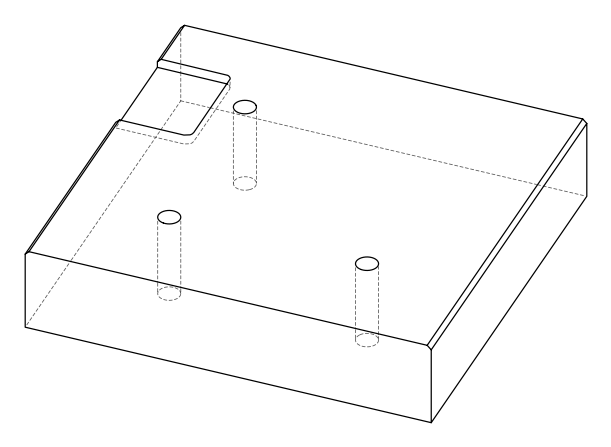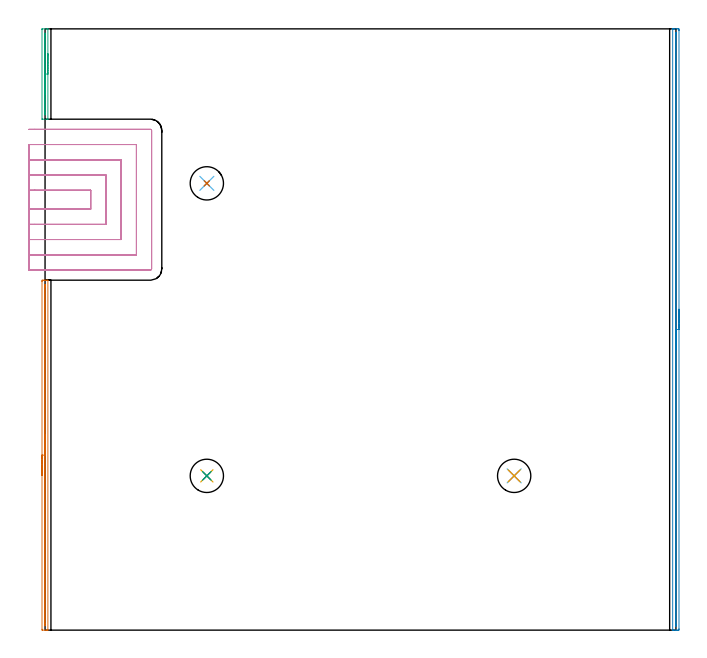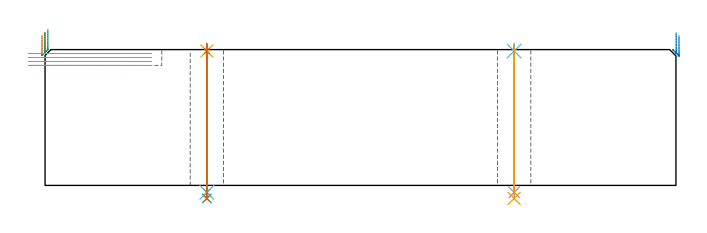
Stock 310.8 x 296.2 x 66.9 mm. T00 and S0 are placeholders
(PLAN: 13 operations, 8 tool changes, 18.5 min)
(1 AREA_MILL | FG_CHAMFER_SURFACE | UGT0205_001 | 2.89 min | 735 mm3)
(2 AREA_MILL_1 | FG_CHAMFER_SURFACE_1 | UGT0205_001 | 4.88 min | 1428 mm3)
(3 AREA_MILL_2 | FG_CHAMFER_SURFACE_2 | UGT0205_001 | 0.85 min | 196 mm3)
(4 MILL_SLOT | SLOT_PARTIAL_RECTANGULAR | UGT0201_101 | Follow Part, ap 2.5, ae 75% | 7.98 min | 35450 mm3)
(5 SPOT_DRILL | STEP1HOLE | NXT0321_9005460120000 | 0.03 min | 3 mm3)
(6 SPOT_DRILL_1 | STEP1HOLE_1 | NXT0321_9005460120000 | 0.03 min | 2 mm3)
(7 SPOT_DRILL_2 | STEP1HOLE_2 | NXT0321_9005460120000 | 0.03 min | 7 mm3)
(8 DRILL_THROUGH_HOLE_INTO_CENTER | STEP1HOLE | NXT0301_077 | 0.29 min | 5886 mm3)
(9 DRILL_TO_ENLARGE_THROUGH_HOLE | STEP1HOLE | UGT0301_288 | 0.3 min | 8227 mm3)
(10 DRILL_THROUGH_HOLE_INTO_CENTER_1 | STEP1HOLE_1 | NXT0301_077 | 0.29 min | 5881 mm3)
(11 DRILL_TO_ENLARGE_THROUGH_HOLE_1 | STEP1HOLE_1 | UGT0301_288 | 0.3 min | 8226 mm3)
(12 DRILL_THROUGH_HOLE_INTO_CENTER_2 | STEP1HOLE_2 | NXT0301_077 | 0.29 min | 5885 mm3)
(13 DRILL_TO_ENLARGE_THROUGH_HOLE_2 | STEP1HOLE_2 | UGT0301_288 | 0.3 min | 8230 mm3)
(TOOL UGT0205_001 | Chamfer Mill 20 x 3 x 45 deg. | D20 FL50 Z2)
(TOOL UGT0201_101 | End Mill 10 mm | D10 FL12 Z2)
(TOOL NXT0321_9005460120000 | NC Spot Drill, 142deg, 12mm, Carbide, Uncoated | D12 PA142 FL30 Z2)
(TOOL NXT0301_077 | Carbide Drill 10.6mm [860.1-1060-053A1-MM 2214] | D10.6 PA140 FL71 Z2)
(TOOL UGT0301_288 | Twist Drill 16.4 mm | D16.4 PA118 FL125 Z2)
(OP 1 AREA_MILL)
G17 G21 G94 G90
T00 M6
G54
G17 G0 G90 X-1.5 Y76.2 S1061 M3
G43 Z76.9 H0
Z74.
G94 G1 Y76.238 Z73.128 F250.
Y76.352 Z72.264
Y76.541 Z71.412
Y76.803 Z70.58
Y77.137 Z69.774
Y77.54 Z69.
Y78.008 Z68.264
Y78.54 Z67.572
Y79.129 Z66.929
Y79.772 Z66.34
Y80.464 Z65.808
Y81.2 Z65.34
Y81.974 Z64.937
Y82.78 Z64.603
Y83.612 Z64.341
Y84.463 Z64.152
Y85.328 Z64.038
Y86.2 Z64.
Y171.805
X-1.499 Y171.97 Z64.001
X-1.491 Y172.398 Z64.005
X-1.237 Y172.4 Z64.26
X-0.939 Z64.557
X-0.348 Z65.148
X-0.05 Z65.445
X0.546 Z66.045
X1.025 Z66.524
X1.363 Y172.394 Z66.854
X1.397 Y172.39 Z66.888
X1.4 Y172.25 Z66.9
Y0.149
X1.397 Y0.01 Z66.888
X1.363 Y0.006 Z66.854
X1.025 Y0. Z66.524
X0.545 Z66.044
X-0.05 Z65.445
X-1.237 Z64.26
X-1.491 Y0.002 Z64.005
X-1.5 Y0.43 Z64.
Y86.2
X-0.086 Z65.414
Y169.13
X-0.084 Y170.021 Z65.416
X-0.083 Y170.054 Z65.417
X-0.05 Y170.331 Z65.45
X-0.018 Y170.021 Z65.482
X-0.016 Y169.987 Z65.484
X-0.014 Y169.13 Z65.486
Y3.27
X-0.016 Y2.379 Z65.484
X-0.017 Y2.346 Z65.483
X-0.05 Y2.069 Z65.45
X-0.082 Y2.379 Z65.418
X-0.084 Y2.413 Z65.416
X-0.086 Y3.27 Z65.414
Y86.2
Y87.072 Z65.452
Y87.936 Z65.566
Y88.788 Z65.755
Y89.62 Z66.017
Y90.426 Z66.351
Y91.2 Z66.754
Y91.936 Z67.223
Y92.628 Z67.754
Y93.271 Z68.343
Y93.86 Z68.986
Y94.392 Z69.678
Y94.86 Z70.414
Y95.263 Z71.188
Y95.597 Z71.994
Y95.859 Z72.826
Y96.048 Z73.678
Y96.162 Z74.543
Y96.2 Z75.414
G0 Z76.9
M5
M2
(OP 2 AREA_MILL_1)
G17 G21 G94 G90
T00 M6
G54
G17 G0 G90 X312.3 Y158.1 S1061 M3
G43 Z76.9 H0
Z73.8
G94 G1 Y158.062 Z72.928 F250.
Y157.948 Z72.064
Y157.759 Z71.212
Y157.497 Z70.38
Y157.163 Z69.574
Y156.76 Z68.8
Y156.292 Z68.064
Y155.76 Z67.372
Y155.171 Z66.729
Y154.528 Z66.14
Y153.836 Z65.609
Y153.1 Z65.14
Y152.326 Z64.737
Y151.52 Z64.403
Y150.688 Z64.141
Y149.836 Z63.952
Y148.972 Z63.838
Y148.1 Z63.8
Y0.624
X312.298 Y0.369
X312.293 Y0.01 Z63.801
X312.051 Y0. Z64.044
X311.527 Z64.569
X311.183 Z64.912
X310.66 Z65.435
X310.316 Z65.778
X309.398 Z66.702
X309.299 Y0.001 Z66.793
X309.245 Y0.003 Z66.846
X309.203 Y0.01 Z66.888
X309.2 Y0.177 Z66.9
Y296.023
X309.203 Y296.19 Z66.888
X309.298 Y296.198 Z66.794
X309.398 Y296.2 Z66.702
X309.628 Z66.471
X310.316 Z65.778
X311.527 Z64.569
X312.051 Y296.196 Z64.044
X312.293 Y296.19 Z63.801
X312.298 Y295.831 Z63.8
X312.3 Y295.576
Y295.319
Y148.1
X310.886 Z65.214
Y2.719
X310.884 Y2.412 Z65.216
X310.882 Y2.206 Z65.218
X310.879 Y2.025 Z65.221
X310.709 Y2.007 Z65.391
X310.632 Y2.01 Z65.468
X310.621 Y2.015 Z65.479
X310.619 Y2.041 Z65.481
X310.616 Y2.103 Z65.484
X310.615 Y2.412 Z65.485
X310.614 Y2.692 Z65.486
X310.615 Y293.788 Z65.485
X310.617 Y294.068 Z65.483
X310.619 Y294.155 Z65.481
X310.621 Y294.187 Z65.479
X310.639 Y294.19 Z65.461
X310.788 Y294.196 Z65.312
X310.868 Y294.19 Z65.232
X310.879 Y294.185 Z65.221
X310.881 Y294.16 Z65.219
X310.884 Y294.097 Z65.216
X310.885 Y293.788 Z65.215
X310.886 Y293.481 Z65.214
Y148.1
Y147.228 Z65.252
Y146.364 Z65.366
Y145.512 Z65.555
Y144.68 Z65.817
Y143.874 Z66.151
Y143.1 Z66.554
Y142.364 Z67.023
Y141.672 Z67.554
Y141.029 Z68.143
Y140.44 Z68.786
Y139.908 Z69.479
Y139.44 Z70.214
Y139.037 Z70.988
Y138.703 Z71.794
Y138.441 Z72.626
Y138.252 Z73.478
Y138.138 Z74.343
Y138.1 Z75.214
G0 Z76.9
M5
M2
(OP 3 AREA_MILL_2)
G17 G21 G94 G90
T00 M6
G54
G17 G0 G90 X1.4 Y283.95 S1061 M3
G43 Z76.9 H0
G94 G1 Y283.912 Z76.028 F250.
Y283.798 Z75.163
Y283.609 Z74.312
Y283.347 Z73.48
Y283.013 Z72.674
Y282.61 Z71.9
Y282.142 Z71.164
Y281.61 Z70.472
Y281.021 Z69.829
Y280.378 Z69.239
Y279.686 Z68.708
Y278.95 Z68.24
Y278.176 Z67.837
Y277.37 Z67.503
Y276.538 Z67.241
Y275.687 Z67.052
Y274.822 Z66.938
Y273.95 Z66.9
Y251.782
X1.396 Y251.71 Z66.889
X1.38 Y251.706 Z66.873
X1.193 Y251.7 Z66.691
X-1.196 Z64.301
X-1.493 Y251.71 Z64.005
X-1.499 Y251.739 Z63.999
X-1.5 Y295.954 Z64.
X-1.496 Y296.118 Z64.004
X-1.492 Y296.199 Z64.006
X1.193 Y296.2 Z66.691
X1.38 Y296.194 Z66.873
X1.396 Y296.19 Z66.889
X1.4 Y296.118 Z66.9
Y273.95
X-0.014 Z65.486
Y254.85
X-0.018 Y253.999 Z65.482
X-0.019 Y253.968 Z65.481
X-0.05 Y253.753 Z65.45
X-0.08 Y253.999 Z65.42
X-0.083 Y254.032 Z65.417
X-0.086 Y254.885 Z65.414
Y293.05
X-0.082 Y293.901 Z65.418
X-0.081 Y293.932 Z65.419
X-0.05 Y294.147 Z65.45
X-0.02 Y293.901 Z65.48
X-0.017 Y293.869 Z65.483
X-0.014 Y293.015 Z65.486
Y273.95
Y273.078 Z65.524
Y272.214 Z65.638
Y271.362 Z65.826
Y270.53 Z66.089
Y269.724 Z66.423
Y268.95 Z66.825
Y268.214 Z67.294
Y267.522 Z67.825
Y266.879 Z68.415
Y266.29 Z69.058
Y265.759 Z69.75
Y265.29 Z70.486
Y264.887 Z71.259
Y264.553 Z72.065
Y264.291 Z72.897
Y264.102 Z73.749
Y263.988 Z74.614
Y263.95 Z75.486
G0 Z76.9
M5
M2
(OP 4 MILL_SLOT)
G17 G21 G94 G90
T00 M6
G54
G17 G0 G90 X-8. Y207.4 S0 M3
G43 Z76.9 H0
Z64.95
G94 G1 X-5. F250.
X22.5 F500.
Y216.7
X-5.
X-8. F250.
Y199.9
X-5.
X30. F500.
Y224.2
X-5.
X-8. F250.
Y192.4
X-5.
X37.5 F500.
Y231.7
X-5.
X-8. F250.
Y184.9
X-5.
X45. F500.
Y239.2
X-5.
X-8. F250.
Y177.4
X-5.
X51.9 F500.
G3 X52.5 Y178. R0.6
G1 Y246.1
G3 X51.9 Y246.7 R0.6
G1 X-5.
X-8. F250.
G0 Y207.4 Z63.
G1 X-5.
X22.5 F500.
Y216.7
X-5.
X-8. F250.
Y199.9
X-5.
X30. F500.
Y224.2
X-5.
X-8. F250.
Y192.4
X-5.
X37.5 F500.
Y231.7
X-5.
X-8. F250.
Y184.9
X-5.
X45. F500.
Y239.2
X-5.
X-8. F250.
Y177.4
X-5.
X51.9 F500.
G3 X52.5 Y178. R0.6
G1 Y246.1
G3 X51.9 Y246.7 R0.6
G1 X-5.
X-8. F250.
G0 Y207.4 Z61.05
G1 X-5.
X22.5 F500.
Y216.7
X-5.
X-8. F250.
Y199.9
X-5.
X30. F500.
Y224.2
X-5.
X-8. F250.
Y192.4
X-5.
X37.5 F500.
Y231.7
X-5.
X-8. F250.
Y184.9
X-5.
X45. F500.
Y239.2
X-5.
X-8. F250.
Y177.4
X-5.
X51.9 F500.
G3 X52.5 Y178. R0.6
G1 Y246.1
G3 X51.9 Y246.7 R0.6
G1 X-5.
X-8. F250.
G0 Y207.4 Z59.1
G1 X-5.
X22.5 F500.
Y216.7
X-5.
X-8. F250.
Y199.9
X-5.
X30. F500.
Y224.2
X-5.
X-8. F250.
Y192.4
X-5.
X37.5 F500.
Y231.7
X-5.
X-8. F250.
Y184.9
X-5.
X45. F500.
Y239.2
X-5.
X-8. F250.
Y177.4
X-5.
X51.9 F500.
G3 X52.5 Y178. R0.6
G1 Y246.1
G3 X51.9 Y246.7 R0.6
G1 X-5.
X-8. F250.
G0 Z76.9
M5
M2
(OP 5 SPOT_DRILL)
G17 G21 G94 G90
T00 M6
G54
G17 G0 G90 X79.7 Y76. S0 M3
G43 Z76.9 H0
G94 G81 G98 Z66.194 F250. R69.9
G80
M5
M2
(OP 6 SPOT_DRILL_1)
G17 G21 G94 G90
T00 M6
G54
G17 G0 G90 X231.1 Y76. S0 M3
G43 Z76.9 H0
G94 G81 G98 Z66.194 F250. R69.9
G80
M5
M2
(OP 7 SPOT_DRILL_2)
G17 G21 G94 G90
T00 M6
G54
G17 G0 G90 X79.7 Y220.1 S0 M3
G43 Z76.9 H0
G94 G81 G98 Z66.194 F250. R69.9
G80
M5
M2
(OP 8 DRILL_THROUGH_HOLE_INTO_CENTER)
G17 G21 G94 G90
T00 M6
G54
G17 G0 G90 X79.7 Y76. S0 M3
G43 Z76.9 H1
G94 G73 G98 Z-3.429 F250. Q10.047 R68.9
G80
M5
M2
(OP 9 DRILL_TO_ENLARGE_THROUGH_HOLE)
G17 G21 G94 G90
T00 M6
G54
G17 G0 G90 X79.7 Y76. S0 M3
G43 Z76.9 H0
G94 G73 G98 Z-6.427 F250. Q14.665 R68.9
G80
M5
M2
(OP 10 DRILL_THROUGH_HOLE_INTO_CENTER_1)
G17 G21 G94 G90
T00 M6
G54
G17 G0 G90 X231.1 Y76. S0 M3
G43 Z76.9 H1
G94 G73 G98 Z-3.429 F250. Q10.047 R68.9
G80
M5
M2
(OP 11 DRILL_TO_ENLARGE_THROUGH_HOLE_1)
G17 G21 G94 G90
T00 M6
G54
G17 G0 G90 X231.1 Y76. S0 M3
G43 Z76.9 H0
G94 G73 G98 Z-6.427 F250. Q14.665 R68.9
G80
M5
M2
(OP 12 DRILL_THROUGH_HOLE_INTO_CENTER_2)
G17 G21 G94 G90
T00 M6
G54
G17 G0 G90 X79.7 Y220.1 S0 M3
G43 Z76.9 H1
G94 G73 G98 Z-3.429 F250. Q10.047 R68.9
G80
M5
M2
(OP 13 DRILL_TO_ENLARGE_THROUGH_HOLE_2)
G17 G21 G94 G90
T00 M6
G54
G17 G0 G90 X79.7 Y220.1 S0 M3
G43 Z76.9 H0
G94 G73 G98 Z-6.427 F250. Q14.665 R68.9
G80
M5
M2
